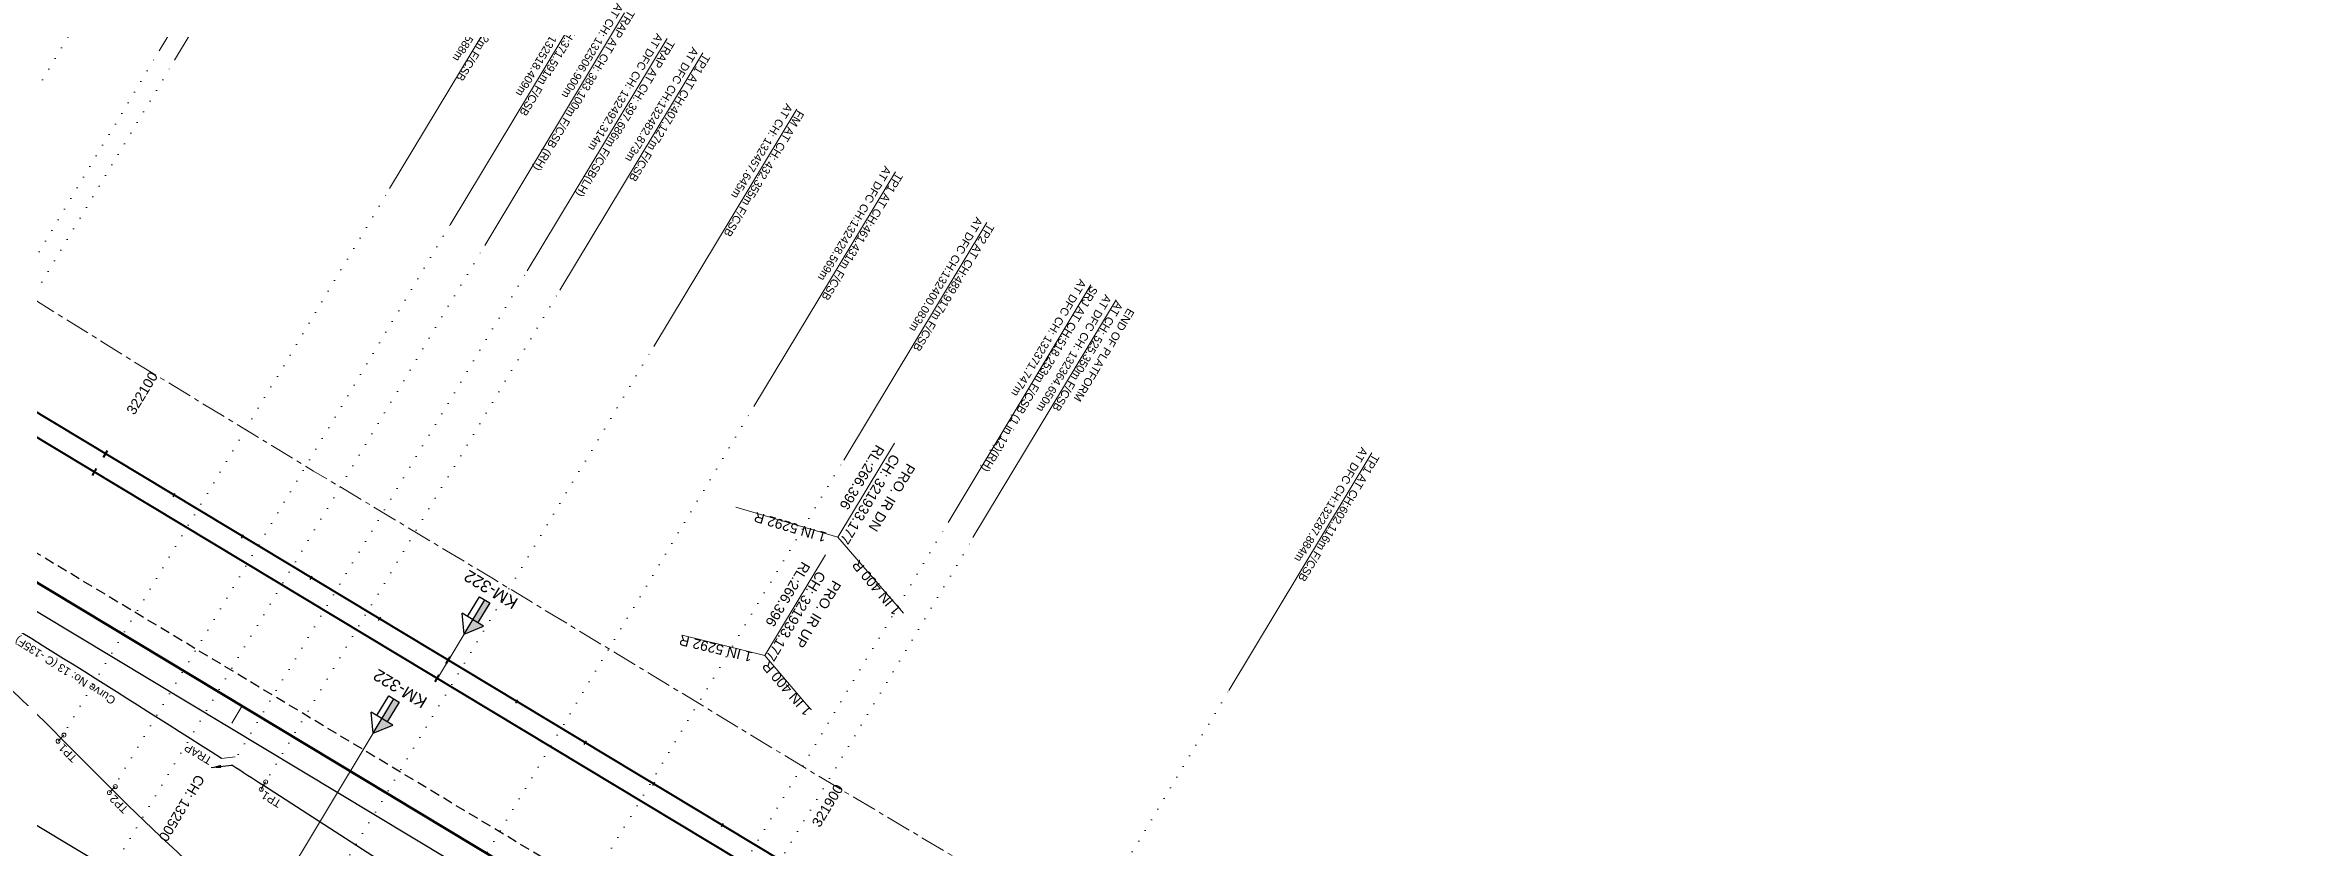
# Model space of a CAD drawing. Header units: metres. Extents: x 560405 to 1249476, y 3385111 to 6787087.
# Drawn here: x 626654 to 627217, y 3392283 to 3392484 of the extents above; entities that cross this region are included whole.
import ezdxf
from ezdxf.enums import TextEntityAlignment as Align

# ---------------------------------------------------------------- set-up
doc = ezdxf.new("R2010")
doc.units = ezdxf.units.M
doc.header["$MEASUREMENT"] = 0
for name, pattern in [('ACAD_ISO07W100', [3, 0, -3]), ('CENTER', [2, 1.25, -0.25, 0.25, -0.25]), ('DASHED', [0.75, 0.5, -0.25])]:
    doc.linetypes.add(name, pattern=pattern)
for name, color, linetype, lineweight in [('Cardinal_Leader', 10, 'Continuous', 0), ('Chainage', 7, 'Continuous', 0), ('DOTED LINE', 7, 'ACAD_ISO07W100', 18), ('Existing IR Chainage', 7, 'Continuous', 0), ('Existing Railway Boundary', 7, 'CENTER', 0), ('Horiz Curve', 7, 'Continuous', 0), ("NEW KHANNA CROSSING STN. SRJ's", 10, 'Continuous', 0), ("NEW MANDI GOBINDPUR CROSSING STN. SRJ's", 10, 'Continuous', 0), ('NEW MANDI GOBINDPUR LOOP LINES', 1, 'Continuous', 0), ('Prop_Horiz Alignment', 7, 'Continuous', 0), ('Proposed Chainage', 10, 'Continuous', 0), ('Proposed Curve_Details', 10, 'Continuous', 0), ('PROPOSED DFCC TRACK', 1, 'Continuous', 0), ('Proposed TPTC Chainages', 10, 'Continuous', 0)]:
    doc.layers.add(name, color=color, linetype=linetype, lineweight=lineweight)
for name, color, linetype in [('cut conn grades dn', 192, 'Continuous'), ('cut conn grades up', 192, 'Continuous'), ('Dimension', 10, 'Continuous'), ('IR PROPOSALS', 190, 'Continuous'), ('OP-3 CH UP', 7, 'Continuous')]:
    doc.layers.add(name, color=color, linetype=linetype)
doc.styles.add('ARIAL', font='arial.ttf')
doc.styles.get("Standard").update_dxf_attribs({"font": 'arial.ttf'})
doc.styles.add('Style-Arial', font='arial.ttf')
doc.dimstyles.get("Standard").update_dxf_attribs({"dimtxt": 2.5, "dimasz": 2.5, "dimexe": 0.18, "dimexo": 0.0625, "dimgap": 0.09, "dimtad": 0, "dimtih": 1, "dimtoh": 1, "dimdec": 3, "dimzin": 0, "dimdsep": 46, "dimtxsty": 'Standard', "dimcen": 0.09, "dimaunit": 1, "dimadec": 4, "dimazin": 0, "dimtfac": 1, "dimtdec": 3, "dimtofl": 0, "dimtmove": 0, "dimatfit": 3, "dimfxl": 1, "dimtolj": 1, "dimtzin": 0, "dimarcsym": 0})

# ---------------------------------------------------------------- blocks, each defined once
blk = doc.blocks.new('TRAP')
at = {"color": 0, "linetype": 'Continuous', "lineweight": 13, "flags": 128}
for points in [[(-1.29, 0.77), (-0.15, -2.47)], [(1.29, -0.77), (0.15, 2.47)]]:
    blk.add_lwpolyline(points, dxfattribs=at)
blk = doc.blocks.new('KM POST PLAN')
at = {"extrusion": (0, 0, -1)}
h = blk.add_hatch(color=256, dxfattribs=at)
h.paths.add_polyline_path([(0, -20), (0, -8.5), (3, -8.5), (3, -20)])
h.paths.add_polyline_path([(0, -8.5), (0, 0), (6.3, -8.5), (3, -8.5)], flags=16)
at = {"flags": 128}
for points in [[(0, 0), (-6.3, -8.5), (6.3, -8.5)], [(0, 0), (0, -20)], [(0, 0), (6.3, -8.5)], [(3, -8.5), (3, -20), (-3, -20), (-3, -8.5)]]:
    blk.add_lwpolyline(points, dxfattribs=at)
at = {"style": 'Style-Arial'}
blk.add_attdef('KM-POST', text='', height=6, dxfattribs=at).set_placement((0, -26, -263.9), align=Align.MIDDLE_CENTER)

msp = doc.modelspace()

# ---------------------------------------------------------------- hatches: boundary and pattern name
at = {"extrusion": (0, 0, -1)}
h = msp.add_hatch(color=3, dxfattribs=at)
h.paths.add_polyline_path([(-626740.794, 3392320.0158), (-626737.8173, 3392315.0779), (-626739.102, 3392314.3035), (-626742.0787, 3392319.2414)])
h.paths.add_polyline_path([(-626737.8173, 3392315.0779), (-626735.6313, 3392311.4515), (-626740.4937, 3392313.4645), (-626739.102, 3392314.3035)], flags=16)

# ---------------------------------------------------------------- linework, layer by layer
at = {"color": 3, "flags": 128}
for points in [[(626735.6313, 3392311.4515), (626740.794, 3392320.0158)], [(626736.5327, 3392315.8523), (626739.5094, 3392320.7902), (626742.0787, 3392319.2414), (626739.102, 3392314.3035)], [(626735.6313, 3392311.4515), (626740.4937, 3392313.4645), (626735.141, 3392316.6912)], [(626735.6313, 3392311.4515), (626735.141, 3392316.6912)]]:
    msp.add_lwpolyline(points, dxfattribs=at)
at = {"layer": 'Cardinal_Leader', "color": 1, "linetype": 'Continuous', "lineweight": 13}
for p, q in [((626656.8173, 3392309.454), (626658.2975, 3392310.9733)), ((626669.6528, 3392296.5807), (626671.133, 3392298.0999)), ((626707.6376, 3392297.44), (626708.7257, 3392299.2608))]:
    msp.add_line(p, q, dxfattribs=at)
for centre in [(626656.8173, 3392309.454), (626658.2975, 3392310.9733), (626671.133, 3392298.0999), (626707.6376, 3392297.44), (626708.7257, 3392299.2608), (626669.6528, 3392296.5807)]:
    msp.add_circle(centre, 0.5, dxfattribs=at)
at = {"layer": 'cut conn grades dn', "color": 190, "linetype": 'Continuous', "lineweight": 0}
msp.add_line((626865.9595, 3392383.9998), (626851.777, 3392360.4391), dxfattribs=at)
at = {"layer": 'cut conn grades dn', "color": 1, "linetype": 'Continuous', "lineweight": 0, "flags": 128}
for points in [[(626841.4987, 3392467.4998), (626805.757, 3392408.1239)], [(626888.9976, 3392439.1293), (626853.2391, 3392379.7252)], [(626915.0067, 3392423.5308), (626879.3363, 3392364.1166)], [(626985.2744, 3392381.5627), (626949.5086, 3392322.1468)]]:
    msp.add_lwpolyline(points, dxfattribs=at)
at = {"layer": 'cut conn grades dn', "color": 190, "linetype": 'Continuous', "lineweight": 0, "flags": 128}
msp.add_lwpolyline([(626868.2177, 3392341.4882), (626851.777, 3392360.4391), (626826.2673, 3392367.9571)], dxfattribs=at)
at = {"layer": 'cut conn grades up', "color": 190, "linetype": 'Continuous', "lineweight": 0}
msp.add_line((626848.6704, 3392356.0732), (626833.4806, 3392330.8391), dxfattribs=at)
at = {"layer": 'cut conn grades up', "color": 190, "linetype": 'Continuous', "lineweight": 0, "flags": 128}
msp.add_lwpolyline([(626844.8673, 3392317.5084), (626833.4806, 3392330.8391), (626812.8657, 3392335.9312)], dxfattribs=at)
at = {"layer": 'DOTED LINE', "color": 1, "linetype": 'ACAD_ISO07W100', "lineweight": 18}
for p, q in [((626589.2634, 3392368.433), (626663.8469, 3392493.1696)), ((626607.5225, 3392357.3426), (626682.106, 3392482.0791)), ((626612.9982, 3392357.7454), (626685.9619, 3392479.7729)), ((626657.5574, 3392310.2137), (626739.7177, 3392447.6218)), ((626670.3929, 3392297.3403), (626754.8419, 3392438.5761)), ((626670.0595, 3392277.1738), (626763.4781, 3392433.4108)), ((626700.2461, 3392303.4656), (626774.1334, 3392427.0379)), ((626708.1816, 3392298.3504), (626782.2315, 3392422.1945)), ((626713.8747, 3392254.4561), (626805.7571, 3392408.124)), ((626738.6869, 3392239.1209), (626830.7874, 3392393.1535)), ((626777.7069, 3392253.4021), (626853.2391, 3392379.7252)), ((626785.7115, 3392207.5346), (626879.3363, 3392364.1166)), ((626808.3044, 3392230.9813), (626885.6514, 3392360.3396)), ((626872.8903, 3392194.0071), (626949.5086, 3392322.1468))]:
    msp.add_line(p, q, dxfattribs=at)
at = {"layer": 'Existing IR Chainage', "color": 3, "linetype": 'Continuous', "lineweight": 13}
msp.add_line((626735.6313, 3392311.4515), (626698.5495, 3392249.9382), dxfattribs=at)
at = {"layer": 'Existing Railway Boundary', "color": 6, "lineweight": 20, "ltscale": 5, "flags": 128}
msp.add_lwpolyline([(627892.3746, 3391590.8464), (627853.8026, 3391614.8633), (627807.8709, 3391643.3648), (627763.2098, 3391671.1424), (627729.391, 3391692.3162), (627635.8822, 3391750.6784), (627660.1446, 3391809.2203), (627519.5568, 3391891.152), (627476.8389, 3391915.865), (627434.3844, 3391942.69), (627307.5279, 3392026.3119), (627306.7829, 3392026.5061), (627267.353, 3392052.7992), (627223.9736, 3392078.9893), (627097.3461, 3392148.2433), (627064.2509, 3392171.6214), (627020.7361, 3392194.4307), (626980.8782, 3392219.8528), (626937.972, 3392245.713), (626894.59, 3392272.359), (626851.325, 3392298.078), (626765.656, 3392350.035), (626720.72, 3392377.008), (626678.274, 3392402.82), (626638.354, 3392427.704), (626595.176, 3392453.388), (626546.2585, 3392482.4138), (626502.9741, 3392507.8519), (626457.1589, 3392535.47), (626370.2027, 3392585.4762), (626329.4837, 3392607.8197), (626276.63, 3392641.1068), (626248.5163, 3392659.2277), (626219.5479, 3392680.9715), (626152.643, 3392718.511), (626109.5867, 3392744.8943), (626057.9239, 3392775.41), (626021.0374, 3392796.8242), (625904.8086, 3392858.5418), (625861.3055, 3392884.0038), (625818.1177, 3392909.4437), (625699.839, 3392978.326), (625656.064, 3393004.068), (625614.356, 3393028.385), (625543.556, 3393070.031), (625500.6769, 3393095.2405), (625461.769, 3393118.43), (625418.978, 3393143.909), (625375.919, 3393169.091), (625289.4128, 3393220.1398), (625283.3377, 3393209.9857), (625180.1642, 3393272.0512), (624950.6342, 3393412.922), (624924.3694, 3393369.1236), (624924.3694, 3393369.1236)], dxfattribs=at)
at = {"layer": 'Horiz Curve', "color": 190, "lineweight": 40}
for p, q in [((627251.5517, 3392030.4292), (625532.5765, 3393065.175)), ((627248.3863, 3392026.1485), (625530.2827, 3393060.3697))]:
    msp.add_line(p, q, dxfattribs=at)
at = {"layer": 'Horiz Curve', "color": 190, "lineweight": 40, "flags": 128}
for points in [[(626668.1746, 3392380.4289), (626669.206, 3392382.1424)], [(626668.1749, 3392380.4286), (626669.2064, 3392382.1421)], [(626665.425, 3392375.8978), (626666.4565, 3392377.6113)], [(626751.1003, 3392324.3251), (626752.1318, 3392326.0386)], [(626753.8499, 3392328.8562), (626754.8813, 3392330.5697)], [(626753.8502, 3392328.856), (626754.8817, 3392330.5695)]]:
    msp.add_lwpolyline(points, dxfattribs=at)
at = {"layer": 'IR PROPOSALS', "lineweight": 9}
msp.add_line((626758.3153, 3392336.2329), (626751.6506, 3392325.1611), dxfattribs=at)
at = {"layer": 'NEW MANDI GOBINDPUR LOOP LINES', "color": 1, "linetype": 'Continuous', "lineweight": 25, "flags": 128}
for points in [[(626697.7121, 3392305.0926, 0.0071249), (626612.9982, 3392357.7454), (626172.2158, 3392623.0766, 0.00715989), (626085.6092, 3392673.5347, 0.00715989)], [(626767.0658, 3392260.2816), (626708.1816, 3392298.3504, 0.00067438), (626700.2461, 3392303.4656, 0.00067438)]]:
    msp.add_lwpolyline(points, format="xyb", dxfattribs=at)
msp.add_lwpolyline([(626670.0595, 3392277.1738), (626076.8772, 3392634.2428)], dxfattribs=at)
at = {"layer": 'NEW MANDI GOBINDPUR LOOP LINES', "linetype": 'Continuous', "lineweight": 25, "flags": 128}
msp.add_lwpolyline([(627398.9334, 3391891.9428), (626250.6371, 3392583.1655)], dxfattribs=at)
at = {"layer": 'NEW MANDI GOBINDPUR LOOP LINES', "linetype": 'DASHED', "lineweight": 25, "ltscale": 5, "flags": 128}
msp.add_lwpolyline([(627352.8953, 3391934.2456), (626471.7247, 3392464.6707)], dxfattribs=at)
at = {"layer": 'NEW MANDI GOBINDPUR LOOP LINES', "color": 1, "linetype": 'Continuous', "lineweight": 25}
msp.add_lwpolyline([(626539.3695, 3392402.0667, -0.02176849), (626579.6324, 3392375.3816), (626589.2634, 3392368.433, -0.04049045), (626657.5574, 3392310.2137), (626670.3929, 3392297.3403, 0.04049045), (626738.6869, 3392239.1209), (626745.4582, 3392234.2356, 0.02145454), (626785.8576, 3392207.4685)], format="xyb", dxfattribs=at)
at = {"layer": 'OP-3 CH UP', "color": 40, "lineweight": 9, "true_color": 0xf8d731}
for radius in [8763.3902, 8182.5236, 7294.1209]:
    msp.add_circle((624059.7714, 3393874.4188), radius, dxfattribs=at)
at = {"layer": 'Prop_Horiz Alignment', "color": 4, "linetype": 'Continuous', "lineweight": 30, "flags": 128}
for points in [[(626685.5678, 3392370.5425), (626686.0836, 3392371.3992)], [(626702.7029, 3392360.2279), (626703.2186, 3392361.0847)], [(626719.838, 3392349.9134), (626720.3537, 3392350.7702)], [(626736.973, 3392339.5989), (626737.4887, 3392340.4556)], [(626771.2431, 3392318.9698), (626771.7589, 3392319.8266)], [(626788.3782, 3392308.6553), (626788.8939, 3392309.512)], [(626805.5133, 3392298.3407), (626806.029, 3392299.1975)], [(626822.6483, 3392288.0262), (626823.1641, 3392288.8829)]]:
    msp.add_lwpolyline(points, dxfattribs=at)
at = {"layer": 'Proposed Chainage', "linetype": 'Continuous', "lineweight": 0, "flags": 128}
msp.add_lwpolyline([(626700.2671, 3392313.9675), (626702.8457, 3392318.2513)], dxfattribs=at)
at = {"layer": 'PROPOSED DFCC TRACK', "color": 1, "linetype": 'Continuous', "lineweight": 50}
msp.add_line((627424.6711, 3391883.7448), (625313.456, 3393154.6014), dxfattribs=at)
at = {"layer": 'Proposed TPTC Chainages', "color": 1, "lineweight": 0, "flags": 128}
for points in [[(626714.614, 3392543.3982), (626686.2489, 3392496.2766), (626689.4811, 3392494.3309), (626682.106, 3392482.079)], [(626721.7179, 3392539.1727), (626685.9619, 3392479.7729)], [(626775.4757, 3392507.025), (626739.7166, 3392447.62)], [(626790.601, 3392497.9812), (626754.8419, 3392438.5761)], [(626798.472, 3392491.5446), (626763.4781, 3392433.4108)], [(626809.1086, 3392485.1405), (626774.1334, 3392427.0379)], [(626817.9837, 3392481.5879), (626782.2315, 3392422.1945)], [(626866.1465, 3392451.8539), (626830.7874, 3392393.1535)], [(626921.3156, 3392419.8055), (626885.5546, 3392360.3975)]]:
    msp.add_lwpolyline(points, dxfattribs=at)

# ---------------------------------------------------------------- block references
at = {"layer": 'IR PROPOSALS', "lineweight": 9, "xscale": 0.4999999999999997, "yscale": 0.4999999999999997, "zscale": 0.4999999999999997, "rotation": 148.9173454506212}
msp.add_blockref('KM POST PLAN', (626758.3153, 3392336.2329), dxfattribs=at).add_auto_attribs({'KM-POST': 'KM-322'})
at = {"layer": 'NEW MANDI GOBINDPUR LOOP LINES', "color": 1, "linetype": 'Continuous', "lineweight": 20, "xscale": -1, "rotation": 116.2548929248212}
msp.add_blockref('TRAP', (626698.9864, 3392304.28), dxfattribs=at)

# ---------------------------------------------------------------- texts
at = {"color": 3, "style": 'Style-Arial'}
msp.add_attdef('KM-322', text='KM-', height=3, rotation=148.917345, dxfattribs=at).set_placement((626742.3428, 3392322.585, -131.9737), align=Align.MIDDLE_CENTER)
at = {"layer": 'Chainage', "color": 190, "lineweight": 0, "char_height": 2.5, "attachment_point": 1, "rotation": 58.953949, "line_spacing_factor": 0.672, "style": 'Style-Arial'}
for s, insert in [('322100', (626673.7568, 3392392.1254)), ('321900', (626845.1075, 3392288.98))]:
    msp.add_mtext(s, dxfattribs=dict(at, insert=insert))
at = {"layer": 'cut conn grades dn', "color": 1, "linetype": 'Continuous', "lineweight": 0, "char_height": 2, "attachment_point": 4, "rotation": 239.020766, "line_spacing_factor": 0.648, "style": 'ARIAL'}
for s, insert, width in [('\\pxsm1;FM AT CH: 432.355m F/CSB \\PAT CH: 132457.645m ', (626841.1646, 3392467.6996), 49.513162), ('\\pxsm1;SRJ AT CH:518.253m F/CSB (1 in 12)(RH)\\PAT DFC CH: 132371.747m', (626914.5563, 3392423.8001), 60.456446)]:
    msp.add_mtext(s, dxfattribs=dict(at, insert=insert, width=width))
at = {"layer": 'cut conn grades dn', "color": 1, "linetype": 'Continuous', "lineweight": 0, "char_height": 2, "attachment_point": 4, "rotation": 239, "line_spacing_factor": 0.6, "style": 'ARIAL'}
for s, insert in [('\\pxsm1;TP2 AT CH:489.917m F/CSB\\PAT DFC CH:132400.083m', (626888.6635, 3392439.3291)), ('\\pxsm1;TP1 AT CH:602.116m F/CSB\\PAT DFC CH:132287.884m', (626984.9402, 3392381.7625))]:
    msp.add_mtext(s, dxfattribs=dict(at, insert=insert))
at = {"layer": 'cut conn grades dn', "color": 190, "lineweight": 0, "insert": (626866.3156, 3392380.8386), "char_height": 2.5, "attachment_point": 4, "rotation": 238.953949, "line_spacing_factor": 1.08, "style": 'Style-Arial'}
msp.add_mtext('PRO. IR DN \\PCH: 321933.177\\PRL:266.396', dxfattribs=at)
at = {"layer": 'cut conn grades dn', "color": 190, "lineweight": 13, "char_height": 2.5, "line_spacing_factor": 0.84, "style": 'Style-Arial'}
for s, insert, attachment_point, rotation in [('1 IN 5292 R', (626849.1545, 3392361.5826), 7, 163.579302), ('1 IN 400 R', (626857.0359, 3392355.0486), 9, 130.073222)]:
    msp.add_mtext(s, dxfattribs=dict(at, insert=insert, attachment_point=attachment_point, rotation=rotation))
at = {"layer": 'cut conn grades up', "color": 190, "lineweight": 0, "insert": (626847.7862, 3392351.5995), "char_height": 2.5, "width": 26.194275, "attachment_point": 4, "rotation": 238.953949, "line_spacing_factor": 1.08, "style": 'Style-Arial'}
msp.add_mtext('PRO. IR UP \\PCH: 321933.177\\PRL:266.396', dxfattribs=at)
at = {"layer": 'cut conn grades up', "color": 190, "lineweight": 13, "char_height": 2.5, "line_spacing_factor": 0.84, "style": 'Style-Arial'}
for s, insert, attachment_point, rotation in [('1 IN 5292 R', (626830.5802, 3392331.7001), 7, 166.566579), ('1 IN 400 R', (626834.49, 3392329.7411), 9, 131.164369)]:
    msp.add_mtext(s, dxfattribs=dict(at, insert=insert, attachment_point=attachment_point, rotation=rotation))
at = {"layer": "NEW KHANNA CROSSING STN. SRJ's", "linetype": 'Continuous', "lineweight": 13, "insert": (626922.2916, 3392419.0887), "char_height": 2, "width": 41.72691, "attachment_point": 4, "rotation": 239.020762, "line_spacing_factor": 0.648, "style": 'ARIAL'}
msp.add_mtext('\\pxsm1;END OF PLATFORM \\PAT CH: 525.350m F/CSB\\PAT DFC CH: 132364.650m ', dxfattribs=at)
at = {"layer": "NEW MANDI GOBINDPUR CROSSING STN. SRJ's", "color": 1, "linetype": 'Continuous', "lineweight": 13, "char_height": 2, "width": 49.330935, "attachment_point": 4, "rotation": 239.020766, "line_spacing_factor": 0.648, "style": 'ARIAL'}
for s, insert in [('\\pxsm1;TRAP AT CH: 383.100m F/CSB (RH)\\PAT CH: 132506.900m ', (626798.787, 3392492.7853)), ('\\pxsm1;TRAP AT CH: 397.686m F/CSB(LH)\\PAT DFC CH: 132492.314m ', (626808.7667, 3392485.247))]:
    msp.add_mtext(s, dxfattribs=dict(at, insert=insert))
at = {"layer": 'Proposed Chainage', "color": 1, "lineweight": 0, "insert": (626692.5312, 3392300.6995), "char_height": 2.5, "attachment_point": 4, "rotation": 238.953949, "line_spacing_factor": 0.6, "style": 'Style-Arial'}
msp.add_mtext('CH: 132500', dxfattribs=at)
at = {"layer": 'Proposed Curve_Details', "color": 1, "style": 'ARIAL'}
msp.add_text('Curve No: 13 (C -135F)', height=2, rotation=147.571503, dxfattribs=at).set_placement((626671.4426, 3392320.1653))
at = {"layer": 'PROPOSED DFCC TRACK', "color": 1, "linetype": 'Continuous', "lineweight": 13, "style": 'Style-Arial'}
msp.add_text('TRAP ', height=2, rotation=149.137675, dxfattribs=at).set_placement((626695.5525, 3392305.1615))
at = {"layer": 'Proposed TPTC Chainages', "color": 1, "lineweight": 9, "style": 'ARIAL'}
msp.add_text('TP1', height=2, rotation=148.547178, dxfattribs=at).set_placement((626712.8715, 3392294.4097))
at = {"layer": 'Proposed TPTC Chainages', "color": 1, "lineweight": 0, "char_height": 2, "attachment_point": 4, "line_spacing_factor": 0.6, "style": 'ARIAL'}
for s, insert, width, rotation in [('\\pxsm1;TP1 AT CH:353.412m F/CSB\\PAT DFC CH:132536.588m', (626774.9352, 3392506.6396), 53.193512, 238.079179), ('\\pxsm1;TP1 AT CH:461.431m F/CSB\\PAT DFC CH:132428.569m', (626865.8006, 3392452.0609), 47.440034, 239.003583)]:
    msp.add_mtext(s, dxfattribs=dict(at, insert=insert, width=width, rotation=rotation))
at = {"layer": 'Proposed TPTC Chainages', "color": 1, "lineweight": 0, "char_height": 2, "line_spacing_factor": 0.6, "style": 'ARIAL'}
for s, insert, attachment_point, rotation in [('\\pxsm1;TP2 AT CH:371.591m F/CSB\\PAT DFC CH:132518.409m', (626790.2669, 3392498.181), 4, 239.0208), ('\\pxsm1;TP1 AT CH:407.127m F/CSB\\PAT DFC CH:132482.873m', (626817.6508, 3392481.7896), 4, 239), ('\\pxsm1;TP1', (626657.4804, 3392308.3162), 6, 135.03942), ('\\pxsm1;TP2', (626670.2394, 3392295.5019), 6, 135.03942)]:
    msp.add_mtext(s, dxfattribs=dict(at, insert=insert, attachment_point=attachment_point, rotation=rotation))

# ---------------------------------------------------------------- leaders
at = {"layer": 'Dimension', "color": 1, "lineweight": 9}
msp.add_leader([(626695.0803, 3392302.8362), (626700.2461, 3392303.4656)], dimstyle='Standard', dxfattribs=at)

doc.saveas('drawing.dxf')
